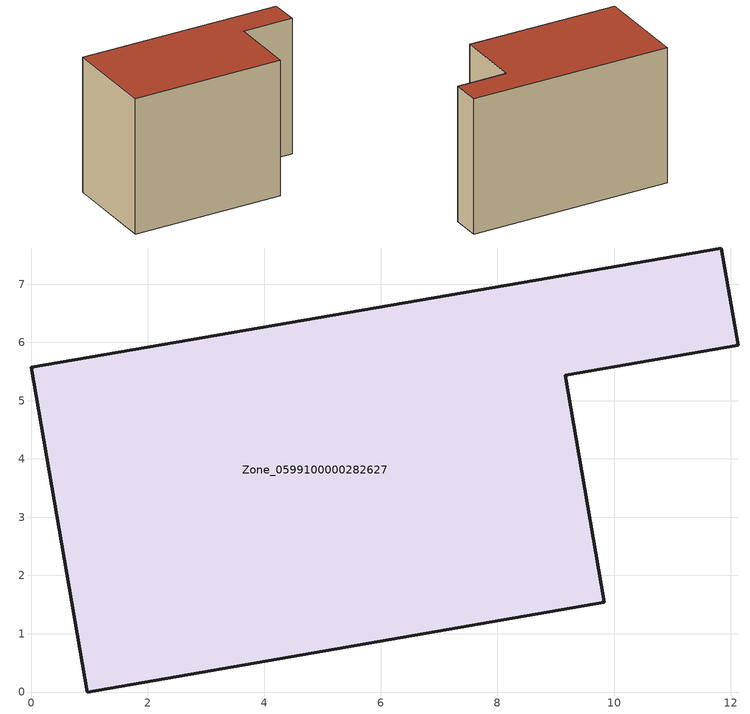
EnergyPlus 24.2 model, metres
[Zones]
Zone_0599100000282627
 floor ground (C_G): 0,5.57 11.84,7.62 12.13,5.95 9.16,5.44 9.83,1.54 0.96,0 z0
 wall outside (C_F): 0.96,0 9.83,1.54 9.16,5.44 12.13,5.95 11.84,7.62 0,5.57 0.96,0 z0:8.18
 roof outside (C_R): 11.84,7.62 0,5.57 0.96,0 9.83,1.54 9.16,5.44 12.13,5.95 z8.18
[BUILDING]
Pand.0599100000282627: North Axis=0; Terrain=City; Loads Convergence Tolerance Value=0.04; Temperature Convergence Tolerance Value=0.4; Solar Distribution=FullExterior; Maximum Number of Warmup Days=25; Minimum Number of Warmup Days=1
[Site:Location]
Rotterdam.The.Hague.AP_ZH_NLD Design_Conditions: Latitude=51.96; Longitude=4.45; Time Zone=1; Elevation=-4.5
[SITE:GROUNDTEMPERATURE:BUILDINGSURFACE]
18, 18, 18, 18, 18, 18, 18, 18, 18, 18, 18, 18
[MATERIAL] Thermal Absorptance=0.9; Solar Absorptance=0.7; Visible Absorptance=0.7
Name | Roughness | Thickness | Conductivity | Density | Specific Heat
G.TI.1992-2005 | MediumSmooth | 0.15 | 0.06 | 540 | 1210
F.TI.1992-2005 | Rough | 0.3 | 0.12 | 1920 | 840
R.TI.1992-2005 | MediumRough | 0.2 | 0.08 | 1500 | 1000
[CONSTRUCTION]
C_G: G.TI.1992-2005
C_F: F.TI.1992-2005
C_R: R.TI.1992-2005
[ZONE]
Zone_0599100000282627: Type=1; Multiplier=1; Ceiling Height=Autocalculate; Volume=Autocalculate; Floor Area=autocalculate; Part of Total Floor Area=Yes
[ZONEINFILTRATION:DESIGNFLOWRATE]
Infil_Zone_0599100000282627: Zone or ZoneList or Space or SpaceList=Zone_0599100000282627; Schedule=AlwaysOn; Design Flow Rate Calculation Method=Flow/Area; Flow Rate per Floor Area=0.0015; Constant Term Coefficient=1; Temperature Term Coefficient=0; Velocity Term Coefficient=0; Velocity Squared Term Coefficient=0
[HVACTEMPLATE:ZONE:IDEALLOADSAIRSYSTEM]
Zone_0599100000282627: Maximum Heating Supply Air Temperature=50; Minimum Cooling Supply Air Temperature=13; Maximum Heating Supply Air Humidity Ratio=0.0156; Minimum Cooling Supply Air Humidity Ratio=0.0077; Heating Limit=NoLimit; Cooling Limit=NoLimit; Dehumidification Control Type=ConstantSensibleHeatRatio; Cooling Sensible Heat Ratio=0.7; Dehumidification Setpoint=60; Humidification Control Type=None; Humidification Setpoint=30; Outdoor Air Method=None; Outdoor Air Flow Rate per Person=0.00944; Outdoor Air Flow Rate per Zone Floor Area=0; Outdoor Air Flow Rate per Zone=0; Demand Controlled Ventilation Type=None; Outdoor Air Economizer Type=NoEconomizer; Heat Recovery Type=None; Sensible Heat Recovery Effectiveness=0.7; Latent Heat Recovery Effectiveness=0.65
[ZONECONTROL:THERMOSTAT]
ThermostatControl_Zone_0599100000282627: Zone or ZoneList=Zone_0599100000282627; Control Type Schedule=DualSetpointControlType; Control 1=Thermostat_Zone_0599100000282627; Temperature Difference Between Cutout And Setpoint=0
[THERMOSTATSETPOINT:DUALSETPOINT]
Thermostat_Zone_0599100000282627: Heating Setpoint Temperature Schedule=HeatingSetpoint_Zone_0599100000282627; Cooling Setpoint Temperature Schedule=CoolingSetpoint_Zone_0599100000282627
[SCHEDULE:COMPACT]
HeatingSetpoint_Zone_0599100000282627: Through: 12/31, For: AllDays, Until: 24:00, 21
CoolingSetpoint_Zone_0599100000282627: Through: 12/31, For: AllDays, Until: 24:00, 24
DualSetpointControlType: Through: 12/31, For: AllDays, Until: 24:00, 4
AlwaysOn: Through: 12/31, For: AllDays, Until: 24:00, 1
